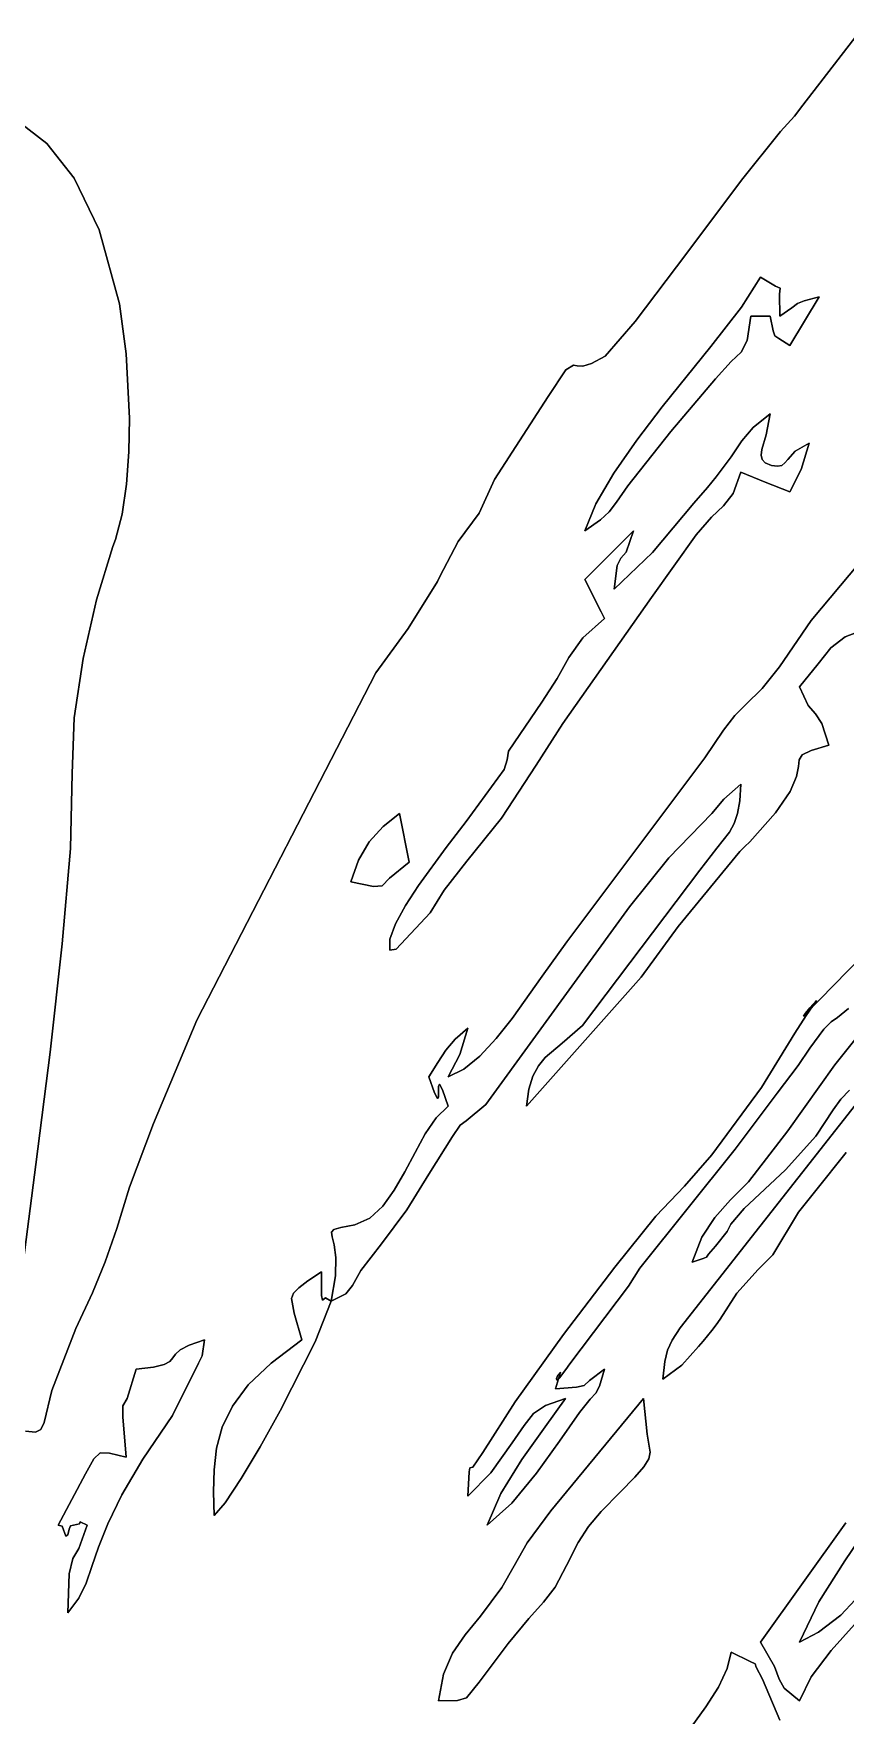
# Model space of a CAD drawing. Extents: x -7.8 to 4, y -2.2 to 5.8.
# Drawn here: x -5.8568 to -5.6574, y 3.2136 to 3.6269 of the extents above; entities that cross this region are included whole.
import ezdxf

# ---------------------------------------------------------------- set-up
doc = ezdxf.new("R2010")
doc.units = 0
doc.layers.add('LAYER_1', color=7, linetype='CONTINUOUS')

msp = doc.modelspace()

# ---------------------------------------------------------------- linework, layer by layer
at = {"layer": 'LAYER_1'}
for points in [[(-5.65425, 3.62692), (-5.66783, 3.60934), (-5.66988, 3.60661), (-5.67333, 3.60287), (-5.68287, 3.59088), (-5.69631, 3.57295), (-5.70902, 3.55619), (-5.71638, 3.54767), (-5.7197, 3.54584), (-5.72188, 3.5452), (-5.72325, 3.54524), (-5.72417, 3.54545), (-5.72607, 3.54431), (-5.73039, 3.53771), (-5.74357, 3.51735), (-5.74733, 3.50909), (-5.75246, 3.50211), (-5.75701, 3.49353), (-5.75754, 3.49226), (-5.76474, 3.48073), (-5.77272, 3.46981), (-5.81672, 3.38441), (-5.82731, 3.35906), (-5.83321, 3.34339), (-5.83631, 3.3332), (-5.83916, 3.32507), (-5.84232, 3.31742), (-5.84637, 3.30862), (-5.85229, 3.29339), (-5.85422, 3.28558), (-5.85499, 3.28384), (-5.85632, 3.2832), (-5.85874, 3.28343)], [(-5.85968, 3.32226), (-5.85624, 3.34897), (-5.85274, 3.37661), (-5.84972, 3.40317), (-5.84774, 3.42665), (-5.84733, 3.44508), (-5.8468, 3.45873), (-5.84462, 3.47334), (-5.84129, 3.48777), (-5.83731, 3.50085), (-5.83664, 3.50257), (-5.83499, 3.50883), (-5.83392, 3.51615), (-5.83336, 3.52412), (-5.83323, 3.53238), (-5.834, 3.5482), (-5.83567, 3.56053), (-5.84067, 3.57871), (-5.84679, 3.59143), (-5.85354, 3.59989), (-5.86043, 3.60527)], [(-5.65187, 3.48076), (-5.65742, 3.47869), (-5.66093, 3.47596), (-5.6641, 3.47203), (-5.66865, 3.46638), (-5.66649, 3.4618), (-5.66474, 3.4597), (-5.66314, 3.45735), (-5.66146, 3.452), (-5.66582, 3.4507), (-5.66796, 3.44964), (-5.6687, 3.44846), (-5.66888, 3.4468), (-5.66935, 3.44431), (-5.67095, 3.44064), (-5.67451, 3.43542), (-5.68088, 3.4283), (-5.68209, 3.4271), (-5.68331, 3.42593), (-5.69843, 3.4075), (-5.70751, 3.39501), (-5.73574, 3.36334), (-5.73514, 3.36748), (-5.73414, 3.3707), (-5.73278, 3.37323), (-5.73109, 3.37528), (-5.72693, 3.37882), (-5.72195, 3.3831), (-5.6931, 3.42134), (-5.68898, 3.42672), (-5.68587, 3.43069), (-5.68472, 3.43278), (-5.68385, 3.43526), (-5.68328, 3.43839), (-5.68302, 3.44242), (-5.68726, 3.43879), (-5.69019, 3.4352), (-5.70077, 3.4243), (-5.71038, 3.41226), (-5.7457, 3.36371), (-5.7505, 3.35972), (-5.752, 3.35867), (-5.75385, 3.35586), (-5.75972, 3.34657), (-5.76513, 3.33782), (-5.77133, 3.32943), (-5.77636, 3.32292), (-5.77846, 3.31923), (-5.78008, 3.31714), (-5.78367, 3.31541), (-5.78367, 3.31541), (-5.78261, 3.32164), (-5.78251, 3.32613), (-5.78293, 3.3292), (-5.78345, 3.33115), (-5.78363, 3.33231), (-5.78305, 3.33299), (-5.78127, 3.3335), (-5.77787, 3.33415), (-5.77421, 3.33574), (-5.77103, 3.3387), (-5.7682, 3.34265), (-5.7656, 3.3472), (-5.76309, 3.35193), (-5.76056, 3.35647), (-5.75788, 3.3604), (-5.75491, 3.36334), (-5.75634, 3.36733), (-5.75706, 3.36867), (-5.7573, 3.36824), (-5.75731, 3.36693), (-5.75732, 3.36563), (-5.75757, 3.3652), (-5.75828, 3.36654), (-5.75971, 3.37053), (-5.75745, 3.37407), (-5.75551, 3.37708), (-5.75326, 3.3798), (-5.75012, 3.38251), (-5.75209, 3.37601), (-5.75491, 3.37053), (-5.75109, 3.37236), (-5.74714, 3.37561), (-5.74313, 3.37991), (-5.73919, 3.38487), (-5.73182, 3.39525), (-5.7258, 3.40372), (-5.69189, 3.44889), (-5.68735, 3.45571), (-5.68457, 3.4593), (-5.68194, 3.46196), (-5.67785, 3.466), (-5.67353, 3.47127), (-5.66574, 3.48264), (-5.65394, 3.49687)], [(-5.65663, 3.38727), (-5.65935, 3.38506), (-5.66089, 3.38407), (-5.66266, 3.38226), (-5.66607, 3.37754), (-5.66898, 3.37326), (-5.67417, 3.36646), (-5.68443, 3.35276), (-5.70787, 3.32348), (-5.71063, 3.31905), (-5.72506, 3.29994), (-5.72607, 3.29854), (-5.72763, 3.29649), (-5.72829, 3.29595), (-5.72831, 3.29637), (-5.72797, 3.29721), (-5.72733, 3.29796), (-5.72856, 3.29384), (-5.72341, 3.29423), (-5.72157, 3.29464), (-5.72023, 3.29584), (-5.71657, 3.29864), (-5.71778, 3.29446), (-5.71867, 3.29272), (-5.72005, 3.29128), (-5.7227, 3.28799), (-5.72761, 3.28097), (-5.73328, 3.27306), (-5.73931, 3.2657), (-5.74533, 3.2603), (-5.74202, 3.26808), (-5.73683, 3.27643), (-5.73109, 3.2845), (-5.72616, 3.29145), (-5.73105, 3.28976), (-5.73399, 3.28773), (-5.73628, 3.28483), (-5.7392, 3.28053), (-5.74445, 3.27322), (-5.75012, 3.26748), (-5.74976, 3.2734), (-5.74965, 3.27439), (-5.74886, 3.2746), (-5.74644, 3.27819), (-5.73851, 3.29067), (-5.7266, 3.3072), (-5.71398, 3.32376), (-5.70391, 3.3363), (-5.69693, 3.34368), (-5.69017, 3.35131), (-5.67797, 3.36787), (-5.66978, 3.38125), (-5.66697, 3.38562), (-5.66445, 3.38928), (-5.66611, 3.38747), (-5.66717, 3.38615), (-5.66767, 3.38541), (-5.66707, 3.38591), (-5.66486, 3.38831), (-5.66367, 3.38952), (-5.64994, 3.40356)], [(-5.65635, 3.36727), (-5.65853, 3.36506), (-5.66038, 3.36243), (-5.66461, 3.35592), (-5.67212, 3.34765), (-5.68225, 3.33814), (-5.68553, 3.33433), (-5.68639, 3.33248), (-5.6893, 3.32887), (-5.69096, 3.32691), (-5.69148, 3.32622), (-5.69233, 3.32589), (-5.69501, 3.325), (-5.69266, 3.33109), (-5.68944, 3.33595), (-5.68556, 3.34026), (-5.68119, 3.34473), (-5.67152, 3.35724), (-5.65993, 3.37349), (-5.65372, 3.38124)], [(-5.65722, 3.35191), (-5.66463, 3.34254), (-5.66891, 3.33724), (-5.67521, 3.32677), (-5.67883, 3.32319), (-5.68402, 3.31734), (-5.68812, 3.31092), (-5.68913, 3.30953), (-5.69017, 3.30818), (-5.69123, 3.30685), (-5.69233, 3.30554), (-5.69342, 3.30424), (-5.69756, 3.29964), (-5.7022, 3.29624), (-5.70175, 3.30052), (-5.7011, 3.30335), (-5.69994, 3.30577), (-5.69796, 3.30878), (-5.64948, 3.37053)], [(-5.65511, 3.23594), (-5.66085, 3.22947), (-5.66578, 3.22301), (-5.66865, 3.21716), (-5.67238, 3.22028), (-5.67364, 3.22245), (-5.6748, 3.22557), (-5.67823, 3.23154), (-5.65723, 3.26086)], [(-5.65405, 3.25662), (-5.65749, 3.25153), (-5.66392, 3.24149), (-5.66865, 3.23154), (-5.66395, 3.23403), (-5.65848, 3.23819), (-5.65494, 3.24194)], [(-5.69523, 3.2107), (-5.69162, 3.21567), (-5.68858, 3.22052), (-5.68642, 3.22507), (-5.68542, 3.22914), (-5.68076, 3.22684), (-5.67952, 3.22623), (-5.6793, 3.22541), (-5.67774, 3.22245), (-5.67344, 3.21237)]]:
    msp.add_lwpolyline(points, dxfattribs=at)
at = {"layer": 'LAYER_1', "color": 7}
for points in [[(-5.85874, 3.28343), (-5.85632, 3.2832), (-5.85499, 3.28384), (-5.85422, 3.28558), (-5.85229, 3.29339), (-5.84637, 3.30862), (-5.84232, 3.31742), (-5.83916, 3.32507), (-5.83631, 3.3332), (-5.83321, 3.34339), (-5.82731, 3.35906), (-5.81672, 3.38441), (-5.77272, 3.46981), (-5.76474, 3.48073), (-5.75754, 3.49226), (-5.75701, 3.49353), (-5.75246, 3.50211), (-5.74733, 3.50909), (-5.74357, 3.51735), (-5.73039, 3.53771), (-5.72607, 3.54431), (-5.72417, 3.54545), (-5.72325, 3.54524), (-5.72188, 3.5452), (-5.7197, 3.54584), (-5.71638, 3.54767), (-5.70902, 3.55619), (-5.69631, 3.57295), (-5.68287, 3.59088), (-5.67333, 3.60287), (-5.66988, 3.60661), (-5.66783, 3.60934), (-5.65425, 3.62692)], [(-5.86043, 3.60527), (-5.85354, 3.59989), (-5.84679, 3.59143), (-5.84067, 3.57871), (-5.83567, 3.56053), (-5.834, 3.5482), (-5.83323, 3.53238), (-5.83336, 3.52412), (-5.83392, 3.51615), (-5.83499, 3.50883), (-5.83664, 3.50257), (-5.83731, 3.50085), (-5.84129, 3.48777), (-5.84462, 3.47334), (-5.8468, 3.45873), (-5.84733, 3.44508), (-5.84774, 3.42665), (-5.84972, 3.40317), (-5.85274, 3.37661), (-5.85624, 3.34897), (-5.85968, 3.32226)], [(-5.65394, 3.49687), (-5.66574, 3.48264), (-5.67353, 3.47127), (-5.67785, 3.466), (-5.68194, 3.46196), (-5.68457, 3.4593), (-5.68735, 3.45571), (-5.69189, 3.44889), (-5.7258, 3.40372), (-5.73182, 3.39525), (-5.73919, 3.38487), (-5.74313, 3.37991), (-5.74714, 3.37561), (-5.75109, 3.37236), (-5.75491, 3.37053), (-5.75209, 3.37601), (-5.75012, 3.38251), (-5.75326, 3.3798), (-5.75551, 3.37708), (-5.75745, 3.37407), (-5.75971, 3.37053), (-5.75828, 3.36654), (-5.75757, 3.3652), (-5.75732, 3.36563), (-5.75731, 3.36693), (-5.7573, 3.36824), (-5.75706, 3.36867), (-5.75634, 3.36733), (-5.75491, 3.36334), (-5.75788, 3.3604), (-5.76056, 3.35647), (-5.76309, 3.35193), (-5.7656, 3.3472), (-5.7682, 3.34265), (-5.77103, 3.3387), (-5.77421, 3.33574), (-5.77787, 3.33415), (-5.78127, 3.3335), (-5.78305, 3.33299), (-5.78363, 3.33231), (-5.78345, 3.33115), (-5.78293, 3.3292), (-5.78251, 3.32613), (-5.78261, 3.32164), (-5.78367, 3.31541), (-5.78008, 3.31714), (-5.77846, 3.31923), (-5.77636, 3.32292), (-5.77133, 3.32943), (-5.76513, 3.33782), (-5.75972, 3.34657), (-5.75385, 3.35586), (-5.752, 3.35867), (-5.7505, 3.35972), (-5.7457, 3.36371), (-5.71038, 3.41226), (-5.70077, 3.4243), (-5.69019, 3.4352), (-5.68726, 3.43879), (-5.68302, 3.44242), (-5.68328, 3.43839), (-5.68385, 3.43526), (-5.68472, 3.43278), (-5.68587, 3.43069), (-5.68898, 3.42672), (-5.6931, 3.42134), (-5.72195, 3.3831), (-5.72693, 3.37882), (-5.73109, 3.37528), (-5.73278, 3.37323), (-5.73414, 3.3707), (-5.73514, 3.36748), (-5.73574, 3.36334), (-5.70751, 3.39501), (-5.69843, 3.4075), (-5.68331, 3.42593), (-5.68209, 3.4271), (-5.68088, 3.4283), (-5.67451, 3.43542), (-5.67095, 3.44064), (-5.66935, 3.44431), (-5.66888, 3.4468), (-5.6687, 3.44846), (-5.66796, 3.44964), (-5.66582, 3.4507), (-5.66146, 3.452), (-5.66314, 3.45735), (-5.66474, 3.4597), (-5.66649, 3.4618), (-5.66865, 3.46638), (-5.6641, 3.47203), (-5.66093, 3.47596), (-5.65742, 3.47869), (-5.65187, 3.48076)], [(-5.64994, 3.40356), (-5.66367, 3.38952), (-5.66486, 3.38831), (-5.66707, 3.38591), (-5.66767, 3.38541), (-5.66717, 3.38615), (-5.66611, 3.38747), (-5.66445, 3.38928), (-5.66697, 3.38562), (-5.66978, 3.38125), (-5.67797, 3.36787), (-5.69017, 3.35131), (-5.69693, 3.34368), (-5.70391, 3.3363), (-5.71398, 3.32376), (-5.7266, 3.3072), (-5.73851, 3.29067), (-5.74644, 3.27819), (-5.74886, 3.2746), (-5.74965, 3.27439), (-5.74976, 3.2734), (-5.75012, 3.26748), (-5.74445, 3.27322), (-5.7392, 3.28053), (-5.73628, 3.28483), (-5.73399, 3.28773), (-5.73105, 3.28976), (-5.72616, 3.29145), (-5.73109, 3.2845), (-5.73683, 3.27643), (-5.74202, 3.26808), (-5.74533, 3.2603), (-5.73931, 3.2657), (-5.73328, 3.27306), (-5.72761, 3.28097), (-5.7227, 3.28799), (-5.72005, 3.29128), (-5.71867, 3.29272), (-5.71778, 3.29446), (-5.71657, 3.29864), (-5.72023, 3.29584), (-5.72157, 3.29464), (-5.72341, 3.29423), (-5.72856, 3.29384), (-5.72733, 3.29796), (-5.72797, 3.29721), (-5.72831, 3.29637), (-5.72829, 3.29595), (-5.72763, 3.29649), (-5.72607, 3.29854), (-5.72506, 3.29994), (-5.71063, 3.31905), (-5.70787, 3.32348), (-5.68443, 3.35276), (-5.67417, 3.36646), (-5.66898, 3.37326), (-5.66607, 3.37754), (-5.66266, 3.38226), (-5.66089, 3.38407), (-5.65935, 3.38506), (-5.65663, 3.38727)], [(-5.65372, 3.38124), (-5.65993, 3.37349), (-5.67152, 3.35724), (-5.68119, 3.34473), (-5.68556, 3.34026), (-5.68944, 3.33595), (-5.69266, 3.33109), (-5.69501, 3.325), (-5.69233, 3.32589), (-5.69148, 3.32622), (-5.69096, 3.32691), (-5.6893, 3.32887), (-5.68639, 3.33248), (-5.68553, 3.33433), (-5.68225, 3.33814), (-5.67212, 3.34765), (-5.66461, 3.35592), (-5.66038, 3.36243), (-5.65853, 3.36506), (-5.65635, 3.36727)], [(-5.64948, 3.37053), (-5.69796, 3.30878), (-5.69994, 3.30577), (-5.7011, 3.30335), (-5.70175, 3.30052), (-5.7022, 3.29624), (-5.69756, 3.29964), (-5.69342, 3.30424), (-5.69233, 3.30554), (-5.69123, 3.30685), (-5.69017, 3.30818), (-5.68913, 3.30953), (-5.68812, 3.31092), (-5.68402, 3.31734), (-5.67883, 3.32319), (-5.67521, 3.32677), (-5.66891, 3.33724), (-5.66463, 3.34254), (-5.65722, 3.35191)], [(-5.65723, 3.26086), (-5.67823, 3.23154), (-5.67823, 3.23154), (-5.6748, 3.22557), (-5.67364, 3.22245), (-5.67238, 3.22028), (-5.66865, 3.21716), (-5.66578, 3.22301), (-5.66085, 3.22947), (-5.65511, 3.23594)], [(-5.65494, 3.24194), (-5.65848, 3.23819), (-5.66395, 3.23403), (-5.66865, 3.23154), (-5.66392, 3.24149), (-5.65749, 3.25153), (-5.65405, 3.25662)], [(-5.67344, 3.21237), (-5.67774, 3.22245), (-5.6793, 3.22541), (-5.67952, 3.22623), (-5.68076, 3.22684), (-5.68542, 3.22914), (-5.68642, 3.22507), (-5.68858, 3.22052), (-5.69162, 3.21567), (-5.69523, 3.2107)]]:
    msp.add_lwpolyline(points, dxfattribs=at)
at = {"layer": 'LAYER_1'}
for points in [[(-5.72137, 3.50472), (-5.7187, 3.51132), (-5.71426, 3.51889), (-5.70863, 3.527), (-5.70238, 3.53518), (-5.69039, 3.54999), (-5.6829, 3.55972), (-5.67823, 3.56703), (-5.67451, 3.56482), (-5.67342, 3.56439), (-5.67354, 3.56288), (-5.67344, 3.55744), (-5.67054, 3.55954), (-5.66917, 3.56056), (-5.66754, 3.56122), (-5.66385, 3.56224), (-5.67104, 3.55026), (-5.67371, 3.55197), (-5.67472, 3.55262), (-5.67509, 3.55389), (-5.67583, 3.55744), (-5.68063, 3.55744), (-5.6815, 3.55148), (-5.68296, 3.54861), (-5.68542, 3.54633), (-5.68924, 3.54209), (-5.70024, 3.52913), (-5.71081, 3.51574), (-5.71363, 3.51179), (-5.7154, 3.50941), (-5.71752, 3.50743), (-5.72137, 3.50472)], [(-5.71418, 3.49035), (-5.70476, 3.49936), (-5.69459, 3.51149), (-5.69127, 3.51537), (-5.68908, 3.51797), (-5.68541, 3.52293), (-5.6828, 3.5268), (-5.68001, 3.53013), (-5.67583, 3.53348), (-5.6768, 3.52834), (-5.67788, 3.52469), (-5.67808, 3.52333), (-5.67785, 3.52225), (-5.67704, 3.52141), (-5.67549, 3.52078), (-5.67406, 3.52057), (-5.67302, 3.52081), (-5.67224, 3.52139), (-5.67153, 3.52222), (-5.66971, 3.5243), (-5.66625, 3.52629), (-5.66822, 3.51979), (-5.67104, 3.51431), (-5.67704, 3.5167), (-5.68302, 3.5191), (-5.68497, 3.51391), (-5.68731, 3.51084), (-5.69026, 3.50807), (-5.69405, 3.50377), (-5.70497, 3.48833), (-5.72674, 3.45738), (-5.73333, 3.4471), (-5.74181, 3.43411), (-5.75037, 3.4235), (-5.75596, 3.41641), (-5.75935, 3.41085), (-5.76771, 3.40193), (-5.7693, 3.40168), (-5.76931, 3.40432), (-5.76788, 3.40809), (-5.76539, 3.41261), (-5.76223, 3.4175), (-5.75542, 3.42689), (-5.75051, 3.43326), (-5.74122, 3.44602), (-5.74047, 3.4484), (-5.7401, 3.45054), (-5.73193, 3.46257), (-5.72819, 3.46844), (-5.72528, 3.4736), (-5.72185, 3.47839), (-5.71657, 3.48316), (-5.71735, 3.48478), (-5.72137, 3.49274), (-5.70939, 3.50472), (-5.71124, 3.4995), (-5.71252, 3.49796), (-5.71342, 3.4962), (-5.71418, 3.49035)], [(-5.77888, 3.41846), (-5.77696, 3.4238), (-5.77431, 3.42828), (-5.77095, 3.43204), (-5.7669, 3.43523), (-5.7645, 3.42325), (-5.76933, 3.41937), (-5.77118, 3.41748), (-5.77328, 3.41727), (-5.77888, 3.41846)], [(-5.78367, 3.31541), (-5.78762, 3.30539), (-5.79625, 3.28843), (-5.80114, 3.27961), (-5.80578, 3.27178), (-5.8097, 3.26584), (-5.81243, 3.26269), (-5.81256, 3.26847), (-5.81246, 3.27395), (-5.81187, 3.27923), (-5.81046, 3.2844), (-5.80795, 3.28955), (-5.80405, 3.29478), (-5.79845, 3.30017), (-5.79086, 3.30583), (-5.79274, 3.31243), (-5.79343, 3.316), (-5.79291, 3.31731), (-5.79163, 3.31868), (-5.78939, 3.32035), (-5.78607, 3.3226), (-5.78604, 3.31677), (-5.78578, 3.31563), (-5.78507, 3.31617), (-5.78367, 3.31541)], [(-5.8316, 3.29864), (-5.82729, 3.29915), (-5.82472, 3.29979), (-5.82334, 3.30054), (-5.82259, 3.30141), (-5.82192, 3.30238), (-5.82078, 3.30344), (-5.81859, 3.30459), (-5.81482, 3.30583), (-5.81539, 3.30197), (-5.81631, 3.30013), (-5.82262, 3.28726), (-5.82996, 3.2765), (-5.8351, 3.26774), (-5.83856, 3.26064), (-5.84083, 3.25489), (-5.84244, 3.25016), (-5.84389, 3.2461), (-5.8457, 3.24241), (-5.84837, 3.23873), (-5.84807, 3.24839), (-5.84717, 3.25213), (-5.84567, 3.25456), (-5.84358, 3.2603), (-5.84535, 3.26116), (-5.84535, 3.26113), (-5.8455, 3.26065), (-5.84772, 3.26016), (-5.84807, 3.2593), (-5.84837, 3.25791), (-5.84886, 3.25762), (-5.84978, 3.26009), (-5.85077, 3.2603), (-5.84406, 3.27294), (-5.84198, 3.27661), (-5.84043, 3.27809), (-5.83817, 3.27802), (-5.834, 3.27707), (-5.83487, 3.28694), (-5.83483, 3.28965), (-5.83378, 3.29146), (-5.8316, 3.29864)], [(-5.75731, 3.21716), (-5.75611, 3.22367), (-5.75388, 3.22883), (-5.75078, 3.23336), (-5.74698, 3.23798), (-5.74177, 3.24503), (-5.73877, 3.25035), (-5.73556, 3.25594), (-5.72969, 3.26383), (-5.70699, 3.29145), (-5.70609, 3.28265), (-5.70535, 3.27824), (-5.70569, 3.27658), (-5.70685, 3.27469), (-5.70909, 3.27211), (-5.71268, 3.26842), (-5.71734, 3.26366), (-5.72048, 3.26001), (-5.72302, 3.25605), (-5.72584, 3.25039), (-5.7287, 3.2451), (-5.73152, 3.24137), (-5.7351, 3.23735), (-5.74019, 3.23119), (-5.74733, 3.22173), (-5.75043, 3.2179), (-5.75268, 3.21722), (-5.75731, 3.21716)]]:
    msp.add_lwpolyline(points, close=True, dxfattribs=at)
at = {"layer": 'LAYER_1', "color": 7}
for points in [[(-5.72137, 3.50472), (-5.71752, 3.50743), (-5.7154, 3.50941), (-5.71363, 3.51179), (-5.71081, 3.51574), (-5.70024, 3.52913), (-5.68924, 3.54209), (-5.68542, 3.54633), (-5.68296, 3.54861), (-5.6815, 3.55148), (-5.68063, 3.55744), (-5.67583, 3.55744), (-5.67509, 3.55389), (-5.67472, 3.55262), (-5.67371, 3.55197), (-5.67104, 3.55026), (-5.66385, 3.56224), (-5.66754, 3.56122), (-5.66917, 3.56056), (-5.67054, 3.55954), (-5.67344, 3.55744), (-5.67354, 3.56288), (-5.67342, 3.56439), (-5.67451, 3.56482), (-5.67823, 3.56703), (-5.6829, 3.55972), (-5.69039, 3.54999), (-5.70238, 3.53518), (-5.70863, 3.527), (-5.71426, 3.51889), (-5.7187, 3.51132), (-5.72137, 3.50472)], [(-5.71418, 3.49035), (-5.71342, 3.4962), (-5.71252, 3.49796), (-5.71124, 3.4995), (-5.70939, 3.50472), (-5.72137, 3.49274), (-5.71735, 3.48478), (-5.71657, 3.48316), (-5.72185, 3.47839), (-5.72528, 3.4736), (-5.72819, 3.46844), (-5.73193, 3.46257), (-5.7401, 3.45054), (-5.74047, 3.4484), (-5.74122, 3.44602), (-5.75051, 3.43326), (-5.75542, 3.42689), (-5.76223, 3.4175), (-5.76539, 3.41261), (-5.76788, 3.40809), (-5.76931, 3.40432), (-5.7693, 3.40168), (-5.76771, 3.40193), (-5.75935, 3.41085), (-5.75596, 3.41641), (-5.75037, 3.4235), (-5.74181, 3.43411), (-5.73333, 3.4471), (-5.72674, 3.45738), (-5.70497, 3.48833), (-5.69405, 3.50377), (-5.69026, 3.50807), (-5.68731, 3.51084), (-5.68497, 3.51391), (-5.68302, 3.5191), (-5.67704, 3.5167), (-5.67104, 3.51431), (-5.66822, 3.51979), (-5.66625, 3.52629), (-5.66971, 3.5243), (-5.67153, 3.52222), (-5.67224, 3.52139), (-5.67302, 3.52081), (-5.67406, 3.52057), (-5.67549, 3.52078), (-5.67704, 3.52141), (-5.67785, 3.52225), (-5.67808, 3.52333), (-5.67788, 3.52469), (-5.6768, 3.52834), (-5.67583, 3.53348), (-5.68001, 3.53013), (-5.6828, 3.5268), (-5.68541, 3.52293), (-5.68908, 3.51797), (-5.69127, 3.51537), (-5.69459, 3.51149), (-5.70476, 3.49936), (-5.71418, 3.49035)], [(-5.77888, 3.41846), (-5.77328, 3.41727), (-5.77118, 3.41748), (-5.76933, 3.41937), (-5.7645, 3.42325), (-5.7669, 3.43523), (-5.77095, 3.43204), (-5.77431, 3.42828), (-5.77696, 3.4238), (-5.77888, 3.41846)], [(-5.78367, 3.31541), (-5.78507, 3.31617), (-5.78578, 3.31563), (-5.78604, 3.31677), (-5.78607, 3.3226), (-5.78939, 3.32035), (-5.79163, 3.31868), (-5.79291, 3.31731), (-5.79343, 3.316), (-5.79274, 3.31243), (-5.79086, 3.30583), (-5.79845, 3.30017), (-5.80405, 3.29478), (-5.80795, 3.28955), (-5.81046, 3.2844), (-5.81187, 3.27923), (-5.81246, 3.27395), (-5.81256, 3.26847), (-5.81243, 3.26269), (-5.8097, 3.26584), (-5.80578, 3.27178), (-5.80114, 3.27961), (-5.79625, 3.28843), (-5.78762, 3.30539), (-5.78367, 3.31541)], [(-5.8316, 3.29864), (-5.83378, 3.29146), (-5.83483, 3.28965), (-5.83487, 3.28694), (-5.834, 3.27707), (-5.83817, 3.27802), (-5.84043, 3.27809), (-5.84198, 3.27661), (-5.84406, 3.27294), (-5.85077, 3.2603), (-5.84978, 3.26009), (-5.84886, 3.25762), (-5.84837, 3.25791), (-5.84807, 3.2593), (-5.84772, 3.26016), (-5.8455, 3.26065), (-5.84535, 3.26113), (-5.84535, 3.26116), (-5.84358, 3.2603), (-5.84567, 3.25456), (-5.84717, 3.25213), (-5.84807, 3.24839), (-5.84837, 3.23873), (-5.8457, 3.24241), (-5.84389, 3.2461), (-5.84244, 3.25016), (-5.84083, 3.25489), (-5.83856, 3.26064), (-5.8351, 3.26774), (-5.82996, 3.2765), (-5.82262, 3.28726), (-5.81631, 3.30013), (-5.81539, 3.30197), (-5.81482, 3.30583), (-5.81859, 3.30459), (-5.82078, 3.30344), (-5.82192, 3.30238), (-5.82259, 3.30141), (-5.82334, 3.30054), (-5.82472, 3.29979), (-5.82729, 3.29915), (-5.8316, 3.29864)], [(-5.75731, 3.21716), (-5.75268, 3.21722), (-5.75043, 3.2179), (-5.74733, 3.22173), (-5.74019, 3.23119), (-5.7351, 3.23735), (-5.73152, 3.24137), (-5.7287, 3.2451), (-5.72584, 3.25039), (-5.72302, 3.25605), (-5.72048, 3.26001), (-5.71734, 3.26366), (-5.71268, 3.26842), (-5.70909, 3.27211), (-5.70685, 3.27469), (-5.70569, 3.27658), (-5.70535, 3.27824), (-5.70609, 3.28265), (-5.70699, 3.29145), (-5.72969, 3.26383), (-5.73556, 3.25594), (-5.73877, 3.25035), (-5.74177, 3.24503), (-5.74698, 3.23798), (-5.75078, 3.23336), (-5.75388, 3.22883), (-5.75611, 3.22367), (-5.75731, 3.21716)]]:
    msp.add_lwpolyline(points, close=True, dxfattribs=at)

doc.saveas('drawing.dxf')
